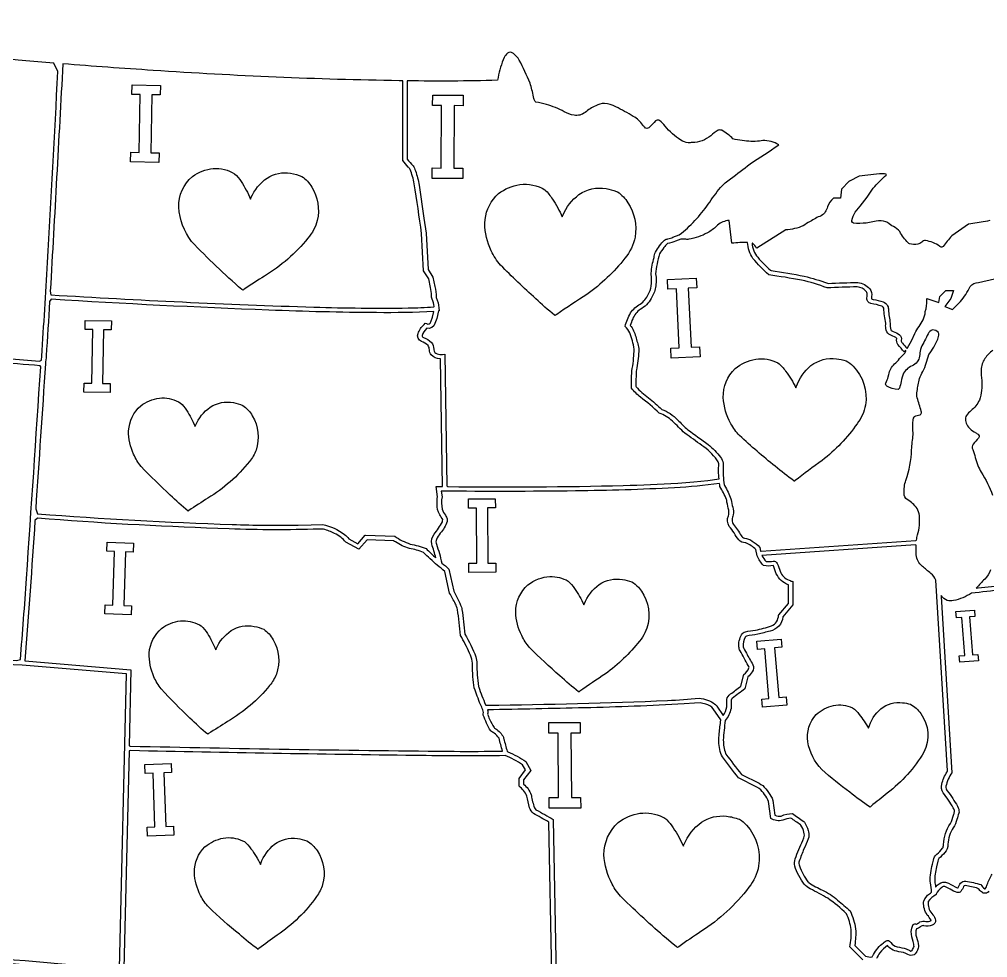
# Model space of a CAD drawing. Extents: x 0.9 to 94, y 1.8 to 57.4.
# Drawn here: x 39.39 to 66.45, y 27.99 to 54.2 of the extents above; entities that cross this region are included whole.
import ezdxf

# ---------------------------------------------------------------- set-up
doc = ezdxf.new("R2010")
doc.units = 0
doc.linetypes.add('0', pattern=[0])
doc.layers.add('1', color=7, linetype='0')

msp = doc.modelspace()

# ---------------------------------------------------------------- linework, layer by layer
at = {"layer": '1'}
for points in [[(39.059032, 44.725483, 0.004168), (39.952766, 44.651199), (40.005302, 44.685471), (40.01421, 44.792442, 0.004215), (40.175243, 47.406475, 0.000867), (40.468472, 52.749565), (40.353043, 52.983013, -0.012995), (29.72312, 54.1423, -0.008869)], [(66.514587, 48.586792), (66.445, 48.569763, -0.023169), (65.978912, 48.494316), (65.917557, 48.485954), (65.445313, 48.152596, 0.022307), (65.208939, 47.857117, -0.38212), (65.129478, 47.852264), (65.113853, 47.861168, 0.12281), (64.713188, 48.02092, 0.274746), (64.607559, 47.979851, -0.186913), (64.496384, 47.923859, -0.128813), (64.270714, 47.933479), (64.251305, 47.944016), (64.230598, 47.958931, -0.090474), (63.994122, 48.275909, 0.133142), (63.818886, 48.411831, -0.053386), (63.655842, 48.523949), (63.632786, 48.538315), (63.60606, 48.549744, 0.098529), (63.334591, 48.569328), (63.05666, 48.513786, -0.065547), (62.698856, 48.512886, -0.353786), (62.658184, 48.557838), (62.65749, 48.583153, -0.094153), (62.750874, 48.819275), (62.887821, 48.983612), (63.084255, 49.236008), (63.251003, 49.486107, -0.037828), (63.619068, 49.853394), (63.625751, 49.871635), (63.606045, 49.883224), (63.564198, 49.889046), (63.50449, 49.889961, 0.025592), (62.861446, 49.819008), (62.585506, 49.681053), (62.583553, 49.679733), (62.362743, 49.458931), (62.361881, 49.457123), (62.334278, 49.208748), (62.333111, 49.208183), (62.140049, 49.208183, 0.107668), (61.974499, 48.963425, -0.199796), (61.799, 48.716591, 0.053165), (61.487133, 48.554855, 0.006141), (61.297512, 48.436562, -0.09007), (60.806423, 48.319275), (60.003769, 47.814758), (59.993439, 47.810547, 0.102552), (59.877342, 47.950661), (59.869808, 47.953255, 0.17211), (60.027702, 47.55529, 0.030077), (60.380543, 47.192932), (60.399185, 47.182449, -0.013037), (61.326305, 47.028542, -0.031309), (61.974842, 46.829735), (61.997433, 46.827179, -0.004882), (62.821049, 46.853462, -0.190521), (63.157478, 46.6759, -0.197994), (63.205219, 46.456242, 0.030142), (63.203014, 46.391479, 0.102898), (63.253574, 46.377075, -0.048686), (63.530102, 46.307392, -0.155982), (63.65641, 46.200661, -0.139783), (63.675503, 46.090324, 0.03023), (63.730938, 45.709923, 0.129452), (63.743671, 45.527908, 0.182082), (63.806026, 45.485756, -0.066468), (63.989628, 45.390903, -0.30854), (64.031548, 45.235947, 0.206716), (64.068169, 45.160141, -0.014057), (64.200127, 45.008224), (64.202827, 45.008575), (64.334198, 45.235916), (64.417557, 45.430405, -0.006625), (64.651527, 45.81144, 0.067106), (64.708687, 46.038467, 0.077254), (64.750282, 46.358414), (64.750778, 46.38047), (64.751152, 46.402527), (65.081848, 46.292313), (65.084267, 46.291763), (65.111847, 46.457268), (65.112396, 46.45858), (65.277985, 46.624168), (65.279442, 46.62484), (65.500244, 46.624847), (65.500488, 46.623779), (65.417717, 46.403046), (65.251068, 46.180649), (65.252663, 46.179749), (65.473, 46.097115), (65.695305, 46.31926, 0.061191), (65.959106, 46.735649, -0.244389), (66.195374, 46.847084), (66.639854, 46.958221)], [(66.593201, 44.957756, 0.040074), (66.37085, 44.728607, 0.140597), (66.271439, 44.410484, 0.060521), (66.284683, 44.117767, -0.104026), (66.218979, 43.564774, -0.121916), (65.985962, 43.271164, 0.040187), (65.856651, 43.135223, 0.206176), (65.834824, 42.999306), (65.843063, 42.958839, 0.17388), (65.914276, 42.812813, 0.087694), (66.076202, 42.67659), (66.137505, 42.640312, -0.16966), (66.213112, 42.568108, -0.244013), (66.197319, 42.50576, -0.006682), (66.041306, 42.338696, 0.283651), (66.034966, 42.180672, -0.005362), (66.175423, 41.738815, 0.061551), (66.27404, 41.552544, -0.045812), (66.587463, 40.909203, -0.06256)], [(67.702423, 38.366211, -0.000333), (65.99894, 38.168434, -0.082839), (65.497444, 37.961975, -0.094266), (65.321342, 37.968307, -0.175177), (65.15406, 38.108482), (65.154785, 38.07814), (65.453354, 33.151764, 0.103585), (65.284882, 32.774342, 0.224842), (65.323792, 32.645874, -0.031029), (65.611565, 32.214741, -0.111918), (65.652908, 32.048424), (65.648361, 32.024284, 0.057421), (65.594131, 31.847862, -0.093292), (65.486153, 31.61779, 0.12409), (65.341133, 31.156662, -0.224384), (65.253754, 30.921661, -0.000961), (65.089485, 30.752487, 0.107577), (65.060402, 30.680435), (65.022224, 30.5242, 0.072226), (64.9711, 30.116241, 0.003887), (64.996582, 29.966974), (65.00248, 29.96843, -0.159747), (65.202888, 30.09729, -0.15614), (65.33255, 30.077141), (65.358185, 30.066185, 0.004879), (65.602562, 29.936096), (65.61071, 29.933756), (65.619003, 29.932022, -0.036399), (65.696617, 30.071024, -0.249435), (65.837677, 30.124771, -0.025443), (66.262634, 30.029633, 0.122248), (66.369644, 29.910866), (66.379143, 29.90873), (66.381927, 29.911057, 0.079239), (66.439873, 30.029411, -0.059758), (66.579086, 30.320938, -0.23133)], [(66.526131, 38.818153, -0.142618), (66.36866, 38.564087, 0.004188), (66.134064, 38.314133), (66.189201, 38.316456, 0.001663), (67.648178, 38.486576)], [(62.96632, 27.921295), (62.600109, 28.287521, 0.064326), (62.636707, 28.771072, 0.071872), (62.50465, 29.214935, 0.034498), (61.984386, 29.644661, 0.010447), (61.489605, 29.912296, -0.069911), (61.32645, 30.035553, -0.079211), (61.060337, 30.545485, -0.156188), (61.073414, 30.744637, -0.022565), (61.285198, 31.261534), (61.313648, 31.330338, 0.193765), (61.315006, 31.489014, 0.123086), (61.229012, 31.690563), (61.218689, 31.699608, -0.003832), (60.95187, 31.88398, 0.104375), (60.725124, 31.824959, -0.201454), (60.38739, 31.878601), (60.328983, 32.34549, 0.114709), (60.065983, 32.711037, 0.044598), (60.0005, 32.752609), (59.487846, 33.008987, -0.00834), (59.038609, 33.59761, -0.1019), (58.965397, 33.799858, -0.086338), (58.951225, 34.246506, -0.00493), (58.991524, 34.625671), (58.989677, 34.629082), (58.782249, 34.940231, 0.154632), (58.573978, 35.070305, 0.054548), (58.414658, 35.104309), (58.261627, 35.09597), (57.970284, 35.075256, -0.008898), (55.182369, 34.96711, -0.002029), (52.471256, 34.911491, -0.126695), (52.477844, 34.791206, 0.063397), (52.531441, 34.652588, 0.017405), (52.655533, 34.413719), (52.667637, 34.402397, -0.105705), (52.900867, 34.181576, -0.085043), (52.929428, 34.101952, 0.002577), (53.022636, 33.752945), (53.043457, 33.735313, -0.050964), (53.548103, 33.46257), (53.686722, 33.220131), (53.686108, 33.218765), (53.479931, 32.953499), (53.479935, 32.837242), (53.481529, 32.834961, -0.121136), (53.694794, 32.539658), (53.700603, 32.516823, 0.047263), (53.784397, 32.173603, 0.096084), (53.82806, 32.117966, -0.01298), (54.312592, 31.844749), (54.396397, 27.458847, 0.02716)], [(66.48716, 29.842615, -0.460954), (66.278786, 29.821465, -0.085298), (66.18998, 29.912682), (66.179596, 29.921471, 0.01461), (65.822807, 30.00139, 0.324553), (65.778564, 29.971649, -0.056665), (65.702499, 29.835838, -0.262179), (65.599518, 29.808525, -0.076888), (65.407791, 29.89859, 0.055249), (65.252563, 29.973129, 0.204965), (65.166695, 29.948875, 0.100482), (65.007721, 29.76413), (65.007721, 29.746071, 0.111552), (64.792862, 29.556496, 0.169989), (64.786079, 29.504387, 0.193785), (64.916641, 29.186081, -0.142329), (64.995949, 29.031342, -0.349145), (64.896866, 28.8936, -0.155737), (64.670959, 28.879274, 0.245501), (64.573235, 28.84745, -0.152915), (64.457771, 28.791496, 0.157987), (64.46241, 28.555832, -0.045878), (64.51944, 28.316879, -0.152048), (64.4869, 28.196304, -0.131126), (64.394035, 28.068007, -0.275784), (64.222633, 28.07074, 0.113413), (63.964058, 28.152115, -0.072878), (63.763729, 28.219971, -0.078433), (63.649204, 28.327812, 0.063955), (63.439098, 28.12397, 0.036269), (63.346569, 27.962189, -0.066319)], [(65.160667, 27.53336, 0.006982), (71.527496, 28.080717)]]:
    msp.add_lwpolyline(points, format="xyb", dxfattribs=at)
for points in [[(50.229935, 52.486076), (50.229935, 50.301895, 0.02557), (50.391521, 50.11515, -0.081887), (50.459866, 49.970097, -0.044465), (50.562199, 49.569962), (50.698059, 48.646439), (50.757652, 48.227905), (50.812321, 47.216789), (50.948341, 46.999161), (51.005394, 46.742416, -0.042407), (51.038631, 46.440849), (51.042015, 46.428566, -0.093211), (51.116451, 46.139847), (51.124847, 46.056824), (51.10733, 46.055412), (51.060688, 45.845535), (51.006016, 45.708839, -0.386894), (50.772579, 45.571815), (50.766563, 45.567398, 0.115759), (50.645412, 45.372269, 0.37571), (50.686874, 45.311256, -0.097934), (50.904842, 45.179413, -0.144785), (50.974483, 44.98806), (50.977695, 44.967262, 0.321091), (51.066578, 44.859932, 0.099889), (51.211601, 44.842476), (51.28418, 44.849602), (51.284534, 44.844986), (51.339779, 41.171295), (51.364101, 41.147678, 0.008966), (56.26886, 41.179218, 0.007344), (57.78928, 41.247406), (58.236183, 41.280548), (58.629417, 41.31955), (58.944511, 41.363632, -0.053244), (58.939323, 41.781601, 0.110735), (58.886456, 41.893173, 0.084751), (58.462955, 42.297642, 0.001911), (57.990093, 42.641502, -0.009683), (57.640217, 42.980019, 0.107756), (57.272758, 43.198212, 0.034615), (56.749989, 43.64397, -0.046133), (56.49382, 43.897659, -0.028354), (56.515285, 44.449944, 0.047625), (56.556255, 44.733894, 0.007066), (56.576267, 44.990898, 0.043229), (56.447655, 45.441399, 0.088955), (56.318474, 45.625099, -0.052594), (56.473736, 45.999443, -0.12282), (56.742825, 46.248795, 0.13782), (56.965778, 46.518539, 0.109367), (57.045258, 46.752937, 0.090409), (57.04644, 47.082169), (57.046494, 47.113358, -0.044994), (57.126762, 47.55014, -0.034745), (57.165592, 47.695404, -0.075189), (57.422535, 48.03706, -0.1585), (57.515511, 48.067749, 0.035356), (57.654938, 48.113838), (57.833611, 48.180984, 0.074885), (58.641804, 49.041412, -0.017378), (58.982246, 49.502762, -0.070814), (59.263718, 49.746349, 0.000715), (59.810188, 50.163689, 0.00987), (60.611813, 50.697296, 0.154072), (60.166779, 50.817245), (60.12315, 50.810814), (60.077927, 50.802162, -0.064991), (59.593922, 50.820145, -0.019837), (59.333134, 50.864967, 0.076699), (59.018772, 51.103992, 0.214424), (58.917194, 51.104218, 0.06187), (58.715065, 50.950882, -0.170677), (58.192265, 50.764549, -0.006177), (58.082191, 50.750916, -0.114344), (57.877975, 50.832474, -0.093059), (57.440945, 51.221634, 0.06771), (57.278797, 51.375778, 0.202478), (57.190849, 51.38147), (57.170696, 51.367149, -0.012545), (56.998493, 51.187393), (56.983147, 51.176231, -0.428002), (56.866493, 51.188232, -0.064121), (56.817566, 51.249111, 0.100408), (56.548603, 51.491486, 0.018214), (56.058998, 51.764084, 0.082259), (55.743275, 51.851444, 0.135523), (55.498249, 51.791801, 0.057264), (55.20187, 51.604782, -0.222877), (54.891148, 51.525917, -0.099902), (54.615074, 51.624542, 0.058138), (54.119308, 51.823456, 0.049159), (53.821331, 51.89463, -0.186615), (53.778339, 51.964348), (53.769566, 51.993912, 0.016552), (53.677757, 52.374405), (53.661884, 52.420311, 0.024977), (53.361832, 53.065475, 0.076851), (53.199039, 53.249531), (53.179771, 53.261925, 0.347245), (53.036671, 53.255905, 0.128963), (52.94276, 53.140564, 0.059814), (52.767349, 52.582748), (52.758533, 52.542824), (52.749886, 52.502861, -0.011203)], [(43.128296, 52.777802, -0.003643), (40.604897, 52.962582, -0.001144), (40.254215, 46.612583), (40.271908, 46.506931, 0.007574), (47.623772, 46.162888, 0.00985), (50.253132, 46.139874, 0.00981), (50.972157, 46.170349), (50.985344, 46.179924, 0.081028), (50.922993, 46.390312, -0.096238), (50.910614, 46.493656, 0.035665), (50.884453, 46.710144), (50.830978, 46.951073), (50.689224, 47.17807), (50.632965, 48.218811, 0.003118), (50.427231, 49.61306, 0.047283), (50.309273, 50.013111, 0.10414), (50.25853, 50.07457, -0.026601), (50.105053, 50.259682), (50.104935, 52.4869), (50.006104, 52.489468, -0.012874)], [(45.862625, 49.216583, -0.140231), (46.315319, 49.770424, -0.186943), (46.970867, 49.903896, -0.067234), (47.286488, 49.813438, -0.118829), (47.561596, 49.517838, -0.199773), (47.715637, 48.585907, -0.119291), (47.453083, 48.087982, -0.085625), (46.242443, 47.030159, 0.007197), (45.67688, 46.664383), (45.657467, 46.649815), (45.638359, 46.63485), (45.60981, 46.654327, -0.016474), (44.892502, 47.310165, -0.018685), (44.205917, 48.000641, -0.148758), (43.844685, 48.954292, -0.226282), (44.224617, 49.816154, -0.129599), (44.809772, 50.039894, -0.15136), (45.407631, 49.891678, -0.066543), (45.587193, 49.672417, -0.048777), (45.848377, 49.181526, -0.012748)], [(54.574715, 48.723488, -0.132906), (55.030239, 49.308468, -0.20064), (55.786175, 49.474842, -0.05308), (56.077724, 49.398033), (56.106461, 49.383736, -0.115576), (56.398426, 49.080086, -0.189253), (56.596786, 48.122726, -0.130347), (56.311897, 47.528404, -0.069498), (55.252831, 46.519627, 0.007439), (54.408863, 45.96138), (54.388626, 45.945866), (54.368698, 45.929962), (54.345783, 45.940132, -0.016367), (53.821068, 46.398834, -0.015719), (52.838432, 47.340271, -0.07687), (52.579494, 47.735584, -0.115602), (52.397125, 48.505402, -0.181581), (52.70718, 49.260765), (52.778896, 49.3349, -0.119692), (53.376953, 49.590672, -0.169196), (54.078251, 49.439484, -0.06605), (54.286861, 49.184288, -0.045985), (54.558887, 48.68335, -0.01302)], [(64.806595, 44.836609, 0.05193), (65.057808, 45.267258, 0.086364), (65.085426, 45.416115), (65.075409, 45.451645, 0.259341), (64.913109, 45.52552, 0.217406), (64.789886, 45.413322, 0.022924), (64.59285, 45.031242, 0.084447), (64.555206, 44.835007, -0.234457), (64.382668, 44.539604, 0.172753), (64.101456, 44.320343, 0.084767), (64.034309, 44.081444, -0.034789), (63.986679, 43.901531, -0.152705), (63.952534, 43.864983, -0.132629), (63.63126, 43.953346, -0.30613), (63.604198, 44.043106, 0.078268), (63.671558, 44.217628), (63.687237, 44.280144, -0.14143), (63.844315, 44.574173, 0.010663), (64.13559, 44.875526, 0.09616), (64.167412, 44.947327), (64.117104, 44.911415), (64.115959, 44.911896, 0.005525), (63.942184, 45.118366, -0.218999), (63.912823, 45.283318), (63.911457, 45.288513, 0.157039), (63.843067, 45.334778, -0.046795), (63.690632, 45.404739, -0.21732), (63.605152, 45.562485, -0.052039), (63.603092, 45.712173, -0.042825), (63.549099, 46.13047, 0.222782), (63.508831, 46.17794), (63.490574, 46.187706, 0.057243), (63.18832, 46.262177, -0.150832), (63.099049, 46.321266, -0.169639), (63.081181, 46.460716, 0.101039), (63.072933, 46.575127), (63.063351, 46.593513), (63.050396, 46.611115, 0.168755), (62.808735, 46.728992, 0.004561), (61.9632, 46.700836, 0.034567), (61.249126, 46.91729, 0.00963), (60.334011, 47.065849, -0.03892), (59.892956, 47.524048, -0.150104), (59.743835, 47.973602, 0.019265), (59.306622, 47.947372), (59.305813, 47.951279), (59.223179, 48.584793), (59.222137, 48.58622, 0.155895), (58.903286, 48.453251), (58.872681, 48.428211, -0.082702), (58.621929, 48.241699, -0.089705), (58.100952, 48.058071, -0.060875), (57.989098, 48.06398, 0.041143), (57.877277, 48.063889), (57.731533, 48.008965, -0.06374), (57.50555, 47.94046, 0.082225), (57.403343, 47.830025, 0.025958), (57.28273, 47.647873, 0.04945), (57.17041, 47.091797, -0.09227), (57.165531, 46.711067, -0.105619), (57.047382, 46.407455, -0.151884), (56.743507, 46.10144, 0.150926), (56.530586, 45.835548, 0.02786), (56.462082, 45.653458, -0.107778), (56.615505, 45.340446, -0.015781), (56.702606, 45.008087), (56.698044, 44.920082, -0.033364), (56.635197, 44.407871), (56.630539, 44.370213, 0.011759), (56.618912, 43.957916), (56.623806, 43.936928, 0.050563), (56.968235, 43.63269, -0.02501), (57.344379, 43.305656, -0.114942), (57.782303, 43.016777, 0.01574), (58.073479, 42.734768, -0.002086), (58.636257, 42.32518, -0.061927), (58.986835, 41.970299, -0.087866), (59.061512, 41.804108), (59.063957, 41.754791), (59.059433, 41.720551, 0.048877), (59.088226, 41.195641), (59.097256, 41.175621, -0.046887), (59.275639, 40.807083), (59.281845, 40.782791, 0.061178), (59.326527, 40.571014, -0.089548), (59.341866, 40.361298, 0.018102), (59.30727, 40.220322, 0.186092), (59.349873, 40.085258, -0.033905), (59.56086, 39.781219, 0.153292), (59.654671, 39.705414, -0.154083), (59.870899, 39.62701, -0.058653), (60.086098, 39.450417), (60.106766, 39.34716), (60.120392, 39.347755), (64.442131, 39.645798), (64.46405, 39.650826, -0.074993), (64.494034, 39.800804, 0.083375), (64.545662, 40.337555, 0.093266), (64.478905, 40.540749, 0.097875), (64.20446, 40.787804, -0.278868), (64.114372, 40.960911, -0.098183), (64.16729, 41.323021, 0.07271), (64.325981, 42.177757, -0.007303), (64.368034, 42.599373), (64.368408, 42.636623, -0.043601), (64.365395, 43.018414, -0.088196), (64.392754, 43.092468), (64.410881, 43.110199, -0.053964), (64.56118, 43.157669, 0.35057), (64.598663, 43.232727), (64.595505, 43.25988, 0.012327), (64.480049, 43.632805, -0.136507), (64.4804, 43.815933, -0.035927), (64.549217, 44.166096, -0.052279), (64.640923, 44.363472, 0.047533)], [(40.1394, 44.799347, -0.014393), (40.118408, 44.578632, -0.000485), (39.847622, 40.527912), (39.898094, 40.387711, 0.01013), (45.339191, 40.088421, 0.009821), (47.180786, 40.070007), (47.543606, 40.078972), (47.867863, 40.09362, -0.102585), (48.476841, 39.80978, -0.052535), (48.598949, 39.689728), (48.848217, 39.553825), (49.056793, 39.788475), (49.059326, 39.788551), (49.881088, 39.759201, 0.065134), (50.31139, 39.544174, -0.045965), (50.75771, 39.417671, 0.012525), (51.032051, 39.15387, 0.007384), (50.915318, 39.545925, -0.224452), (50.983757, 39.817024, 0.040554), (51.211182, 40.165859, 0.093214), (51.222748, 40.224594, 0.036705), (51.1367, 40.362717, -0.138823), (51.064896, 40.665527, -0.032684), (51.076641, 40.864288), (51.041119, 41.148445), (51.041481, 41.148727), (51.21426, 41.148735), (51.215096, 41.149109), (51.161491, 44.714088), (51.150326, 44.717476, -0.20551), (50.900803, 44.82859, -0.162809), (50.852276, 44.97131, 0.096309), (50.813122, 45.093765, 0.095734), (50.629665, 45.200108, -0.407327), (50.531387, 45.42527, -0.117273), (50.70031, 45.679642), (50.735634, 45.715042), (50.770252, 45.701317, 0.477786), (50.887234, 45.748459), (50.940853, 45.882515), (50.976982, 46.045074, -0.019067), (49.374077, 46.010155, -0.009224), (46.362206, 46.08091, -0.005998), (40.279217, 46.381252), (40.236897, 46.318092, -0.003283)], [(29.858284, 45.545609), (29.70208, 44.608383), (28.923906, 39.467293), (28.707771, 37.387047), (28.718418, 37.384857, 0.014899), (32.037094, 36.883591, 0.021778), (39.31004, 36.293583), (39.419155, 36.314362, 0.004909), (39.58836, 38.581463, 0.000896), (39.987389, 44.491753), (39.973995, 44.525688, -0.008831), (38.699066, 44.635559, -0.002363)], [(61.10091, 43.934875, -0.137283), (61.513004, 44.529343, -0.202337), (62.225662, 44.71801, -0.051117), (62.492733, 44.660797, -0.106502), (62.690182, 44.515652, -0.239812), (63.035538, 43.426811, -0.118378), (62.8036, 42.905762, -0.072238), (61.823914, 41.876232, 0.011992), (61.072174, 41.316265), (61.057858, 41.303581), (61.041973, 41.303459, -0.017324), (60.511879, 41.717476, -0.017813), (59.518318, 42.57362, -0.071323), (59.277416, 42.906075, -0.118364), (59.061722, 43.639362, -0.206448), (59.394203, 44.443916, -0.128817), (59.97076, 44.711147, -0.152154), (60.590763, 44.604919, -0.072084), (60.805191, 44.374573, -0.044317), (61.093029, 43.910553)], [(44.314636, 42.857651, -0.137243), (44.725258, 43.367069, -0.198124), (45.371315, 43.49382, -0.060771), (45.635208, 43.415359, -0.122849), (45.90041, 43.127319, -0.223653), (46.004101, 42.170467, -0.08584), (45.81953, 41.846863, -0.089014), (44.658859, 40.825417, 0.009774), (44.129971, 40.480991), (44.117592, 40.471466), (44.105354, 40.461761, -0.018927), (43.605591, 40.91008, -0.018097), (42.792099, 41.714584, -0.074173), (42.584167, 42.052746, -0.115899), (42.44455, 42.709263, -0.199414), (42.780865, 43.406952, -0.123155), (43.304821, 43.620979, -0.148825), (43.838825, 43.516716), (43.888355, 43.490852, -0.072611), (44.061096, 43.281601, -0.048784), (44.302391, 42.827332, -0.012869)], [(59.204906, 40.332962, 0.157036), (59.214722, 40.485855), (59.200459, 40.54649, -0.02683), (59.157822, 40.768101), (59.152962, 40.78701, 0.035257), (58.968262, 41.148872, -0.006198), (58.957329, 41.237518, -0.022501), (57.697689, 41.116661, -0.011809), (54.93388, 41.028595, -0.006426), (51.182724, 41.023327), (51.202663, 40.863831, 0.091779), (51.207321, 40.515068, 0.090735), (51.295891, 40.348427), (51.310413, 40.324783, -0.226278), (51.343948, 40.172287, -0.091354), (51.154842, 39.845356, 0.039843), (51.044613, 39.671165, 0.194658), (51.046509, 39.537811, -0.026058), (51.195778, 39.012093, -0.040058), (51.390976, 38.839966), (51.531376, 38.222488, -0.041566), (51.746052, 37.777596), (51.754456, 37.746826), (51.760132, 37.717751, -0.015293), (51.839092, 37.026245, -0.042564), (52.148746, 36.390945, -0.074729), (52.174759, 36.208885, 0.030647), (52.222679, 35.565865), (52.227512, 35.548103, 0.016618), (52.418652, 35.053925), (52.424473, 35.04084), (52.476685, 35.03878, 0.007234), (57.506863, 35.172993, 0.00782), (58.389439, 35.2323, -0.153504), (58.830181, 35.069992, -0.047306), (58.883797, 35.013077), (59.058075, 34.751839), (59.061802, 34.75367, 0.127288), (59.160248, 34.993141, -0.018585), (59.161442, 35.197418, -0.209203), (59.262779, 35.353851, -0.005153), (59.555748, 35.56736), (59.55769, 35.571617), (59.63942, 35.898499, 0.133871), (59.780384, 36.081741, 0.179266), (59.77618, 36.117874), (59.761269, 36.146736, -0.010737), (59.530331, 36.563282, -0.044157), (59.496178, 36.666756, -0.139804), (59.571041, 37.00909, -0.170977), (59.681728, 37.091736, -0.018695), (59.960033, 37.13678, 0.025152), (60.408989, 37.253674, 0.300013), (60.605225, 37.553017), (60.613342, 37.563217), (60.881653, 37.885368), (60.882717, 37.888031), (60.882713, 38.402374, -0.188419), (60.544807, 38.711624, -0.003067), (60.464195, 38.938293), (60.4617, 38.942581, -0.120069), (60.191078, 38.946457, -0.108307), (60.010117, 39.214844), (60.005867, 39.214546), (59.971336, 39.38694, 0.107147), (59.694225, 39.575539), (59.677322, 39.578705, -0.236531), (59.496014, 39.664963, -0.04485), (59.365963, 39.852715, 0.016565), (59.230804, 40.037991, -0.242782)], [(52.341736, 34.907951, 0.032393), (52.276772, 35.061531, -0.015272), (52.104568, 35.52317, -0.042253), (52.067886, 35.83152, -0.015023), (52.048622, 36.267769, 0.069659), (51.97287, 36.497566, 0.026859), (51.717285, 36.9869, 0.017933), (51.632423, 37.716511, 0.066475), (51.575569, 37.867668, 0.022331), (51.414288, 38.173943), (51.277306, 38.776367, 0.042873), (51.070313, 38.949463, -0.017523), (50.684868, 39.311394, 0.044449), (50.293167, 39.419846, -0.06923), (49.899178, 39.601536), (49.870487, 39.618412), (49.841927, 39.635506), (49.112137, 39.661583), (49.110992, 39.661293), (48.875896, 39.396812), (48.87521, 39.396667), (48.512859, 39.594307, 0.118839), (48.200596, 39.837196, 0.050346), (47.89175, 39.957642), (47.754169, 39.962471, -0.019337), (45.252975, 39.967819, -0.010583), (40.219032, 40.238804), (39.89592, 40.262497), (39.82513, 40.196632, -0.003578), (39.542923, 36.281975), (42.501606, 36.033104), (42.509048, 36.031746), (42.45953, 33.902534), (42.48838, 33.896114, 0.003021), (51.374714, 33.752064, 0.003683), (52.718555, 33.753788), (52.891273, 33.759735, 0.005197), (52.794983, 34.115143, 0.108917), (52.656879, 34.256229, 0.026011), (52.565468, 34.319321, -0.055291), (52.355747, 34.762924, -0.115868), (52.359413, 34.837364, 0.072423)], [(64.43515, 39.52002), (60.141346, 39.223892, 0.090672), (60.258587, 39.059601, 0.103173), (60.456173, 39.068008, -0.324837), (60.571964, 38.999916, -0.025694), (60.650387, 38.781414, 0.195416), (60.902435, 38.531223, 0.049761), (61.007534, 38.49427), (61.00758, 38.484207), (61.007702, 37.841385), (60.729332, 37.507332, -0.321517), (60.371254, 37.109013, 0.00012), (60.028496, 37.022659, 0.007719), (59.708687, 36.96944, 0.186034), (59.677616, 36.942482, 0.141901), (59.621769, 36.674942, 0.069128), (59.709423, 36.496925, 0.013809), (59.890587, 36.172245, -0.262141), (59.869198, 35.974689, -0.083364), (59.751152, 35.83007), (59.666824, 35.493111, 0.012104), (59.312073, 35.231457, 0.235112), (59.28244, 35.131531, -0.034793), (59.280266, 34.944267, -0.11742), (59.115982, 34.613701, 0.015332), (59.063358, 34.066559, 0.088593), (59.127865, 33.690704), (59.137806, 33.673943, 0.010913), (59.572495, 33.106361), (60.064835, 32.860069), (60.116154, 32.828918), (60.164192, 32.792007, -0.105306), (60.450455, 32.3806), (60.50272, 31.963387, 0.166871), (60.684711, 31.943237, -0.115094), (60.993004, 32.00985, 0.000423), (61.309772, 31.786121), (61.3279, 31.768265, -0.106198), (61.43219, 31.541231), (61.439968, 31.504333, -0.17513), (61.435741, 31.301971, -0.024017), (61.316219, 31.027119, 0.0136), (61.185337, 30.683401, 0.1582), (61.18803, 30.551094, 0.071986), (61.429241, 30.107452), (61.442837, 30.09436), (61.457935, 30.082207, 0.034878), (61.836773, 29.86982, -0.06511), (62.25732, 29.59597, -0.015126), (62.608021, 29.290199, -0.070994), (62.760624, 28.788155, -0.058893), (62.734791, 28.329491), (63.034847, 28.029427, 0.142584), (63.224239, 28.007454, 0.057252), (63.263721, 28.078352, -0.112327), (63.539272, 28.399025, -0.134231), (63.646694, 28.464508, -0.279232), (63.745571, 28.408737, 0.206966), (63.919605, 28.291458, -0.021002), (64.177391, 28.231178, -0.024365), (64.30545, 28.170397, 0.320273), (64.338127, 28.185608, 0.057205), (64.393539, 28.295372, 0.097511), (64.367485, 28.433929, -0.080002), (64.316177, 28.71312, -0.086883), (64.368523, 28.908506, -0.401107), (64.462364, 28.921722, -0.014199), (64.558167, 28.984756, -0.172538), (64.725601, 28.997032, 0.188614), (64.871567, 29.021591), (64.871063, 29.026497), (64.869041, 29.032974, 0.051325), (64.764313, 29.176414, -0.161341), (64.660904, 29.541359), (64.665138, 29.56736, -0.154743), (64.822685, 29.769831, -0.019343), (64.88073, 29.813034, 0.059124), (64.849426, 30.081306), (64.846092, 30.110878, -0.074568), (64.911285, 30.597084), (64.938072, 30.706528, -0.186845), (65.033127, 30.875107, 0.036228), (65.190437, 31.042114, 0.170679), (65.215988, 31.147652, -0.142193), (65.411453, 31.732979, 0.081429), (65.494736, 31.968903, -0.021731), (65.528915, 32.064354, 0.11271), (65.490891, 32.174026, 0.033581), (65.208092, 32.59119, -0.217412), (65.17099, 32.833801, -0.095137), (65.319023, 33.176132), (65.32476, 33.207253), (65.001839, 38.535484, 0.140469), (64.860191, 38.723198, 0.001346), (64.626297, 38.919746), (64.59198, 38.953018, -0.203169), (64.451019, 39.287003, -0.029368), (64.452248, 39.507561)], [(55.176758, 37.866081, -0.141119), (55.59549, 38.411148, -0.19542), (56.247925, 38.551842, -0.053038), (56.502651, 38.486801, -0.108291), (56.689377, 38.334469, -0.234035), (56.962818, 37.326832, -0.122166), (56.720036, 36.833595, -0.071574), (55.771812, 35.917862, 0.009321), (55.052734, 35.428299), (55.033375, 35.412659), (55.018021, 35.413177, -0.017868), (54.495052, 35.859879, -0.017486), (53.649227, 36.654545, -0.073507), (53.429356, 36.988567, -0.111353), (53.262466, 37.64312, -0.212759), (53.605019, 38.406143, -0.150382), (54.218529, 38.636448, -0.131976), (54.726631, 38.509117, -0.070964), (54.907234, 38.300751, -0.045669), (55.167843, 37.842194)], [(44.892262, 36.619453, -0.137265), (45.309135, 37.123775, -0.198128), (45.956703, 37.242542, -0.060752), (46.219608, 37.160835, -0.122867), (46.481236, 36.869553, -0.223659), (46.57312, 35.911491, -0.085835), (46.384575, 35.590187, -0.088806), (45.211575, 34.582832, 0.009025), (44.678303, 34.245251), (44.665806, 34.235882), (44.653446, 34.226334, -0.018904), (44.159252, 34.680771, -0.018098), (43.35574, 35.495262, -0.074178), (43.152, 35.835957, -0.115883), (43.020485, 36.494144, -0.199404), (43.365379, 37.187637, -0.123168), (43.891933, 37.395184, -0.148803), (44.42461, 37.28434), (44.47382, 37.257866, -0.072582), (44.643967, 37.046509, -0.048757), (44.879642, 36.589287, -0.012653)], [(40.469757, 27.825243, 0.00008), (42.189686, 27.68178), (42.381359, 35.917564), (42.37952, 35.917923), (39.469429, 36.162704, -0.022977), (31.737017, 36.79512), (31.687731, 36.781231, 0.002675), (30.67403, 29.154003), (30.648951, 28.936279), (30.625242, 28.718405), (30.705912, 28.68075, 0.001611)], [(63.120205, 34.394112, -0.148545), (63.469181, 34.942444, -0.202175), (64.074585, 35.110329, -0.053112), (64.29351, 35.065628, -0.128443), (64.580376, 34.804604, -0.283678), (64.669113, 33.726364, -0.095366), (63.645245, 32.583099, 0.009184), (63.190155, 32.213867), (63.179153, 32.203426), (63.168308, 32.192825, -0.019776), (62.598156, 32.607574, -0.020663), (61.814388, 33.240707, -0.145865), (61.425613, 34.016346, -0.222177), (61.660336, 34.780945, -0.130329), (62.143932, 35.033459, -0.153569), (62.673794, 34.96595, -0.07355), (62.860729, 34.780907, -0.048691)], [(47.549934, 27.588978, 0.000493), (54.27029, 27.51055), (54.188961, 31.771614), (54.183521, 31.775253, 0.003205), (53.754375, 32.017029, -0.154724), (53.649242, 32.176544, -0.032258), (53.575447, 32.502312, 0.113476), (53.48008, 32.656258, 0.042903), (53.355049, 32.779655), (53.354935, 32.996391), (53.536842, 33.230453), (53.453594, 33.37616, 0.047503), (52.968246, 33.631542, -0.007057), (50.442699, 33.635639, -0.00251), (42.503437, 33.77076), (42.456429, 33.768951), (42.314869, 27.682114), (42.345749, 27.673378), (42.485939, 27.669479, 0.002897)], [(57.962093, 31.136536, -0.141725), (58.456123, 31.771658, -0.179739), (59.149418, 31.937511, -0.067234), (59.511753, 31.851479, -0.100793), (59.711525, 31.68944, -0.2277), (60.050945, 30.548523, -0.126822), (59.77766, 29.951851, -0.087523), (58.43935, 28.717703, 0.00856), (57.816418, 28.290152), (57.801636, 28.278233), (57.787037, 28.26609), (57.75642, 28.285828), (57.609848, 28.406111), (57.464794, 28.528227, -0.016545), (56.231133, 29.665176, -0.080869), (55.956608, 30.042839, -0.117457), (55.728409, 30.860687, -0.214341), (56.126423, 31.759422, -0.121082), (56.735149, 32.020599, -0.147542), (57.371304, 31.912193, -0.130095), (57.481449, 31.837835, -0.055554), (57.662075, 31.613846, -0.046204), (57.948704, 31.1008, -0.011957)], [(46.139961, 30.621437, -0.137247), (46.522137, 31.152533, -0.198118), (47.160309, 31.314383, -0.060763), (47.428093, 31.25045, -0.122843), (47.708637, 30.977341, -0.223649), (47.864449, 30.027582, -0.08585), (47.697834, 29.694374, -0.08881), (46.594902, 28.61076, 0.009037), (46.085423, 28.23823), (46.073582, 28.228045), (46.06189, 28.21769, -0.018924), (45.538376, 28.638033, -0.018104), (44.682148, 29.396898, -0.074182), (44.456055, 29.723188, -0.115897), (44.280777, 30.371096, -0.199411), (44.578472, 31.086128, -0.123149), (45.089951, 31.328453, -0.148831), (45.628853, 31.253517), (45.679722, 31.230392, -0.07267), (45.863636, 31.030899, -0.048807), (46.129391, 30.590492, -0.012211)], [(33.477043, 17.186806), (33.526234, 17.875557), (39.718472, 17.403496), (39.720581, 17.407349), (40.331127, 26.704292), (40.495338, 26.704292), (40.52013, 27.694618), (40.513, 27.696146, -0.001525), (30.686758, 28.556955), (30.599932, 28.523981, 0.004415), (30.346239, 26.611374, 0.000801), (29.097982, 16.771152), (29.138561, 16.766899, 0.019168), (30.683556, 16.542477, 0.066828), (30.881929, 16.548464, 0.314935), (30.890656, 16.569206, 0.006674), (30.873762, 17.112791, -0.043947), (30.896297, 17.430565, -0.148279), (30.929495, 17.487316, -0.215063), (30.953705, 17.487368, 0.010054), (31.706367, 17.392584, 0.001085)]]:
    msp.add_lwpolyline(points, format="xyb", close=True, dxfattribs=at)
for points in [[(42.737457, 50.485497), (42.768059, 52.101677), (42.535629, 52.106079), (42.540733, 52.375694), (43.331001, 52.360733), (43.325897, 52.09111), (43.093464, 52.095512), (43.062862, 50.479332), (43.295292, 50.47493), (43.290188, 50.205315), (42.49992, 50.220276), (42.505024, 50.489899)], [(51.17934, 50.049454), (51.190445, 51.79628), (50.939224, 51.797874), (50.941078, 52.089287), (51.795227, 52.083862), (51.793373, 51.79245), (51.542152, 51.794044), (51.531048, 50.047218), (51.782269, 50.045624), (51.780415, 49.754211), (50.926266, 49.759644), (50.92812, 50.051056)], [(57.832989, 45.024025), (57.753284, 46.673012), (57.516132, 46.661545), (57.502834, 46.936638), (58.309147, 46.975609), (58.322445, 46.700523), (58.085293, 46.689056), (58.165001, 45.04007), (58.402149, 45.051537), (58.415447, 44.776443), (57.609135, 44.737473), (57.59584, 45.012558)], [(41.414707, 44.037971), (41.443115, 45.538216), (41.227356, 45.542305), (41.232094, 45.79258), (41.965675, 45.778687), (41.960934, 45.528412), (41.745178, 45.532494), (41.716766, 44.032249), (41.932526, 44.028168), (41.927788, 43.777893), (41.19421, 43.791779), (41.198948, 44.042053)], [(52.17136, 39.007729), (52.161472, 40.548508), (51.939884, 40.547089), (51.938232, 40.804123), (52.691631, 40.80896), (52.693279, 40.551918), (52.471695, 40.550499), (52.481583, 39.00972), (52.703171, 39.011147), (52.704819, 38.754105), (51.95142, 38.749268), (51.949772, 39.00631)], [(42.007107, 37.835449), (42.054012, 39.335236), (41.838322, 39.34198), (41.846146, 39.592178), (42.579498, 39.569244), (42.571674, 39.319046), (42.355984, 39.32579), (42.309074, 37.826012), (42.524765, 37.81926), (42.516941, 37.569061), (41.783588, 37.592003), (41.791416, 37.842201)], [(65.811256, 36.43235), (65.729279, 37.492401), (65.576828, 37.480606), (65.563156, 37.657448), (66.08149, 37.697533), (66.095161, 37.520691), (65.942711, 37.508904), (66.024689, 36.44886), (66.177139, 36.460648), (66.190819, 36.283806), (65.672485, 36.243721), (65.658806, 36.420563)], [(60.338791, 35.230278), (60.219219, 36.616959), (60.019791, 36.599762), (59.999844, 36.831093), (60.677891, 36.889557), (60.697838, 36.658226), (60.498413, 36.641029), (60.617989, 35.254356), (60.817413, 35.271553), (60.83736, 35.040222), (60.159313, 34.98175), (60.139366, 35.213081)], [(54.456539, 32.461578), (54.445011, 34.257614), (54.186714, 34.255959), (54.184792, 34.55558), (55.063004, 34.561211), (55.064926, 34.261589), (54.806629, 34.259933), (54.818153, 32.463905), (55.07645, 32.465561), (55.078373, 32.165939), (54.200165, 32.160301), (54.198242, 32.459923)], [(43.179878, 31.641556), (43.126278, 33.141113), (42.910618, 33.133408), (42.901676, 33.383568), (43.634922, 33.409775), (43.64386, 33.159615), (43.428204, 33.151909), (43.4818, 31.652351), (43.69746, 31.660057), (43.706402, 31.409897), (42.97316, 31.38369), (42.964218, 31.63385)]]:
    msp.add_lwpolyline(points, close=True, dxfattribs=at)

doc.saveas('drawing.dxf')
